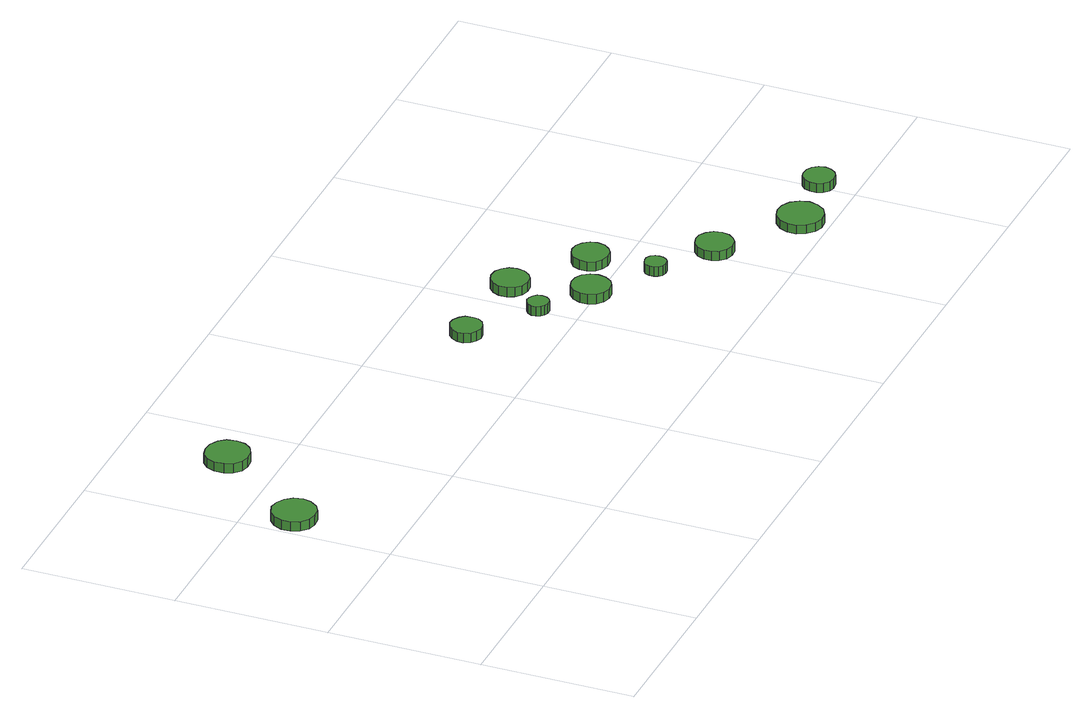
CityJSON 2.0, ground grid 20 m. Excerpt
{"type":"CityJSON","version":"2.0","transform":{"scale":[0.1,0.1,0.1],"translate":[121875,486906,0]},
"CityObjects":{
"tree1":{"type":"SolitaryVegetationObject","attributes":{"function":"something"},"geometry":[{"type":"MultiSurface","lod":"1","boundaries":[[[0,1,2,3,4,5,6,7,8,9,10,11,12,13,14]],[[15,16,17,18,19,20,21,22,23,24,25,26,27,28,29]],[[0,29,28,1]],[[1,28,27,2]],[[2,27,26,3]],[[3,26,25,4]],[[4,25,24,5]],[[5,24,23,6]],[[6,23,22,7]],[[7,22,21,8]],[[8,21,20,9]],[[9,20,19,10]],[[10,19,18,11]],[[11,18,17,12]],[[12,17,16,13]],[[13,16,15,14]],[[14,15,29,0]]]}]},
"tree2":{"type":"SolitaryVegetationObject","attributes":{"function":"something"},"geometry":[{"type":"MultiSurface","lod":"1","boundaries":[[[30,31,32,33,34,35,36,37,38,39,40,41,42,43,44]],[[45,46,47,48,49,50,51,52,53,54,55,56,57,58,59]],[[30,59,58,31]],[[31,58,57,32]],[[32,57,56,33]],[[33,56,55,34]],[[34,55,54,35]],[[35,54,53,36]],[[36,53,52,37]],[[37,52,51,38]],[[38,51,50,39]],[[39,50,49,40]],[[40,49,48,41]],[[41,48,47,42]],[[42,47,46,43]],[[43,46,45,44]],[[44,45,59,30]]]}]},
"tree3":{"type":"SolitaryVegetationObject","attributes":{"function":"something"},"geometry":[{"type":"MultiSurface","lod":"1","boundaries":[[[60,61,62,63,64,65,66,67,68,69,70,71,72,73,74]],[[75,76,77,78,79,80,81,82,83,84,85,86,87,88,89]],[[60,89,88,61]],[[61,88,87,62]],[[62,87,86,63]],[[63,86,85,64]],[[64,85,84,65]],[[65,84,83,66]],[[66,83,82,67]],[[67,82,81,68]],[[68,81,80,69]],[[69,80,79,70]],[[70,79,78,71]],[[71,78,77,72]],[[72,77,76,73]],[[73,76,75,74]],[[74,75,89,60]]]}]},
"tree4":{"type":"SolitaryVegetationObject","attributes":{"function":"something"},"geometry":[{"type":"MultiSurface","lod":"1","boundaries":[[[90,91,92,93,94,95,96,97,98,99,100,101,102,103,104]],[[105,106,107,108,109,110,111,112,113,114,115,116,117,118,119]],[[90,119,118,91]],[[91,118,117,92]],[[92,117,116,93]],[[93,116,115,94]],[[94,115,114,95]],[[95,114,113,96]],[[96,113,112,97]],[[97,112,111,98]],[[98,111,110,99]],[[99,110,109,100]],[[100,109,108,101]],[[101,108,107,102]],[[102,107,106,103]],[[103,106,105,104]],[[104,105,119,90]]]}]},
"tree5":{"type":"SolitaryVegetationObject","attributes":{"function":"something"},"geometry":[{"type":"MultiSurface","lod":"1","boundaries":[[[120,121,122,123,124,125,126,127,128,129,130,131,132,133,134]],[[135,136,137,138,139,140,141,142,143,144,145,146,147,148,149]],[[120,149,148,121]],[[121,148,147,122]],[[122,147,146,123]],[[123,146,145,124]],[[124,145,144,125]],[[125,144,143,126]],[[126,143,142,127]],[[127,142,141,128]],[[128,141,140,129]],[[129,140,139,130]],[[130,139,138,131]],[[131,138,137,132]],[[132,137,136,133]],[[133,136,135,134]],[[134,135,149,120]]]}]},
"tree6":{"type":"SolitaryVegetationObject","attributes":{"function":"something"},"geometry":[{"type":"MultiSurface","lod":"1","boundaries":[[[150,151,152,153,154,155,156,157,158,159,160,161,162,163,164]],[[165,166,167,168,169,170,171,172,173,174,175,176,177,178,179]],[[150,179,178,151]],[[151,178,177,152]],[[152,177,176,153]],[[153,176,175,154]],[[154,175,174,155]],[[155,174,173,156]],[[156,173,172,157]],[[157,172,171,158]],[[158,171,170,159]],[[159,170,169,160]],[[160,169,168,161]],[[161,168,167,162]],[[162,167,166,163]],[[163,166,165,164]],[[164,165,179,150]]]}]},
"tree7":{"type":"SolitaryVegetationObject","attributes":{"function":"something"},"geometry":[{"type":"MultiSurface","lod":"1","boundaries":[[[180,181,182,183,184,185,186,187,188,189,190,191,192,193,194]],[[195,196,197,198,199,200,201,202,203,204,205,206,207,208,209]],[[180,209,208,181]],[[181,208,207,182]],[[182,207,206,183]],[[183,206,205,184]],[[184,205,204,185]],[[185,204,203,186]],[[186,203,202,187]],[[187,202,201,188]],[[188,201,200,189]],[[189,200,199,190]],[[190,199,198,191]],[[191,198,197,192]],[[192,197,196,193]],[[193,196,195,194]],[[194,195,209,180]]]}]},
"tree8":{"type":"SolitaryVegetationObject","attributes":{"function":"something"},"geometry":[{"type":"MultiSurface","lod":"1","boundaries":[[[210,211,212,213,214,215,216,217,218,219,220,221,222,223,224]],[[225,226,227,228,229,230,231,232,233,234,235,236,237,238,239]],[[210,239,238,211]],[[211,238,237,212]],[[212,237,236,213]],[[213,236,235,214]],[[214,235,234,215]],[[215,234,233,216]],[[216,233,232,217]],[[217,232,231,218]],[[218,231,230,219]],[[219,230,229,220]],[[220,229,228,221]],[[221,228,227,222]],[[222,227,226,223]],[[223,226,225,224]],[[224,225,239,210]]]}]},
"tree9":{"type":"SolitaryVegetationObject","attributes":{"function":"something"},"geometry":[{"type":"MultiSurface","lod":"1","boundaries":[[[240,241,242,243,244,245,246,247,248,249,250,251,252,253,254]],[[255,256,257,258,259,260,261,262,263,264,265,266,267,268,269]],[[240,269,268,241]],[[241,268,267,242]],[[242,267,266,243]],[[243,266,265,244]],[[244,265,264,245]],[[245,264,263,246]],[[246,263,262,247]],[[247,262,261,248]],[[248,261,260,249]],[[249,260,259,250]],[[250,259,258,251]],[[251,258,257,252]],[[252,257,256,253]],[[253,256,255,254]],[[254,255,269,240]]]}]},
"tree10":{"type":"SolitaryVegetationObject","attributes":{"function":"something"},"geometry":[{"type":"MultiSurface","lod":"1","boundaries":[[[270,271,272,273,274,275,276,277,278,279,280,281,282,283,284]],[[285,286,287,288,289,290,291,292,293,294,295,296,297,298,299]],[[270,299,298,271]],[[271,298,297,272]],[[272,297,296,273]],[[273,296,295,274]],[[274,295,294,275]],[[275,294,293,276]],[[276,293,292,277]],[[277,292,291,278]],[[278,291,290,279]],[[279,290,289,280]],[[280,289,288,281]],[[281,288,287,282]],[[282,287,286,283]],[[283,286,285,284]],[[284,285,299,270]]]}]},
"tree11":{"type":"SolitaryVegetationObject","attributes":{"function":"something"},"geometry":[{"type":"MultiSurface","lod":"1","boundaries":[[[300,301,302,303,304,305,306,307,308,309,310,311,312,313,314]],[[315,316,317,318,319,320,321,322,323,324,325,326,327,328,329]],[[300,329,328,301]],[[301,328,327,302]],[[302,327,326,303]],[[303,326,325,304]],[[304,325,324,305]],[[305,324,323,306]],[[306,323,322,307]],[[307,322,321,308]],[[308,321,320,309]],[[309,320,319,310]],[[310,319,318,311]],[[311,318,317,312]],[[312,317,316,313]],[[313,316,315,314]],[[314,315,329,300]]]}]}
},
"vertices":[
[63,339,20],[60,351,20],[53,360,20],[43,366,20],[31,368,20],[20,364,20],[11,356,20],[6,345,20],[6,333,20],[11,322,20],[20,314,20],[31,311,20],[43,312,20],[53,318,20],[60,328,20],[60,328,7],[53,318,7],[43,312,7],[31,311,7],[20,314,7],[11,322,7],[6,333,7],[6,345,7],[11,356,7],[20,364,7],[31,368,7],[43,366,7],[53,360,7],[60,351,7],[63,339,7],
[150,462,26],[148,474,26],[141,483,26],[130,489,26],[118,490,26],[107,487,26],[98,479,26],[94,468,26],[94,456,26],[98,445,26],[107,437,26],[118,434,26],[130,435,26],[141,441,26],[148,450,26],[148,450,13],[141,441,13],[130,435,13],[118,434,13],[107,437,13],[98,445,13],[94,456,13],[94,468,13],[98,479,13],[107,487,13],[118,490,13],[130,489,13],[141,483,13],[148,474,13],[150,462,13],
[532,309,24],[531,318,24],[526,324,24],[518,329,24],[510,330,24],[502,327,24],[496,321,24],[492,313,24],[492,305,24],[496,297,24],[502,292,24],[510,289,24],[518,290,24],[526,294,24],[531,301,24],[531,301,11],[526,294,11],[518,290,11],[510,289,11],[502,292,11],[496,297,11],[492,305,11],[492,313,11],[496,321,11],[502,327,11],[510,330,11],[518,329,11],[526,324,11],[531,318,11],[532,309,11],
[613,251,23],[612,257,23],[608,261,23],[603,264,23],[597,265,23],[592,263,23],[588,259,23],[585,254,23],[585,248,23],[588,243,23],[592,239,23],[597,237,23],[603,237,23],[608,240,23],[612,245,23],[612,245,10],[608,240,10],[603,237,10],[597,237,10],[592,239,10],[588,243,10],[585,248,10],[585,254,10],[588,259,10],[592,263,10],[597,265,10],[603,264,10],[608,261,10],[612,257,10],[613,251,10],
[686,207,22],[684,217,22],[678,226,22],[669,231,22],[659,232,22],[649,229,22],[641,222,22],[637,212,22],[637,202,22],[641,192,22],[649,185,22],[659,182,22],[669,183,22],[678,188,22],[684,197,22],[684,197,9],[678,188,9],[669,183,9],[659,182,9],[649,185,9],[641,192,9],[637,202,9],[637,212,9],[641,222,9],[649,229,9],[659,232,9],[669,231,9],[678,226,9],[684,217,9],[686,207,9],
[661,303,23],[659,313,23],[653,321,23],[645,326,23],[635,327,23],[625,324,23],[618,317,23],[614,308,23],[614,298,23],[618,289,23],[625,282,23],[635,279,23],[645,280,23],[653,285,23],[659,293,23],[659,293,10],[653,285,10],[645,280,10],[635,279,10],[625,282,10],[618,289,10],[614,298,10],[614,308,10],[618,317,10],[625,324,10],[635,327,10],[645,326,10],[653,321,10],[659,313,10],[661,303,10],
[755,155,22],[754,161,22],[751,166,22],[746,169,22],[740,169,22],[734,167,22],[730,164,22],[728,158,22],[728,152,22],[730,147,22],[734,143,22],[740,141,22],[746,142,22],[751,145,22],[754,150,22],[754,150,9],[751,145,9],[746,142,9],[740,141,9],[734,143,9],[730,147,9],[728,152,9],[728,158,9],[730,164,9],[734,167,9],[740,169,9],[746,169,9],[751,166,9],[754,161,9],[755,155,9],
[756,237,22],[754,246,22],[748,254,22],[740,259,22],[730,260,22],[720,257,22],[713,251,22],[709,242,22],[709,232,22],[713,222,22],[720,216,22],[730,213,22],[740,214,22],[748,219,22],[754,227,22],[754,227,9],[748,219,9],[740,214,9],[730,213,9],[720,216,9],[713,222,9],[709,232,9],[709,242,9],[713,251,9],[720,257,9],[730,260,9],[740,259,9],[748,254,9],[754,246,9],[756,237,9],
[834,106,23],[832,116,23],[826,124,23],[818,129,23],[808,130,23],[798,127,23],[791,120,23],[787,111,23],[787,101,23],[791,92,23],[798,85,23],[808,82,23],[818,83,23],[826,88,23],[832,96,23],[832,96,10],[826,88,10],[818,83,10],[808,82,10],[798,85,10],[791,92,10],[787,101,10],[787,111,10],[791,120,10],[798,127,10],[808,130,10],[818,129,10],[826,124,10],[832,116,10],[834,106,10],
[941,35,23],[938,47,23],[931,57,23],[920,63,23],[908,64,23],[897,61,23],[888,52,23],[883,41,23],[883,29,23],[888,18,23],[897,10,23],[908,6,23],[920,7,23],[931,13,23],[938,23,23],[938,23,11],[931,13,11],[920,7,11],[908,6,11],[897,10,11],[888,18,11],[883,29,11],[883,41,11],[888,52,11],[897,61,11],[908,64,11],[920,63,11],[931,57,11],[938,47,11],[941,35,11],
[1026,49,22],[1024,57,22],[1019,64,22],[1012,68,22],[1003,69,22],[995,67,22],[989,61,22],[986,53,22],[986,45,22],[989,37,22],[995,31,22],[1003,29,22],[1012,30,22],[1019,34,22],[1024,41,22],[1024,41,9],[1019,34,9],[1012,30,9],[1003,29,9],[995,31,9],[989,37,9],[986,45,9],[986,53,9],[989,61,9],[995,67,9],[1003,69,9],[1012,68,9],[1019,64,9],[1024,57,9],[1026,49,9]
]}
